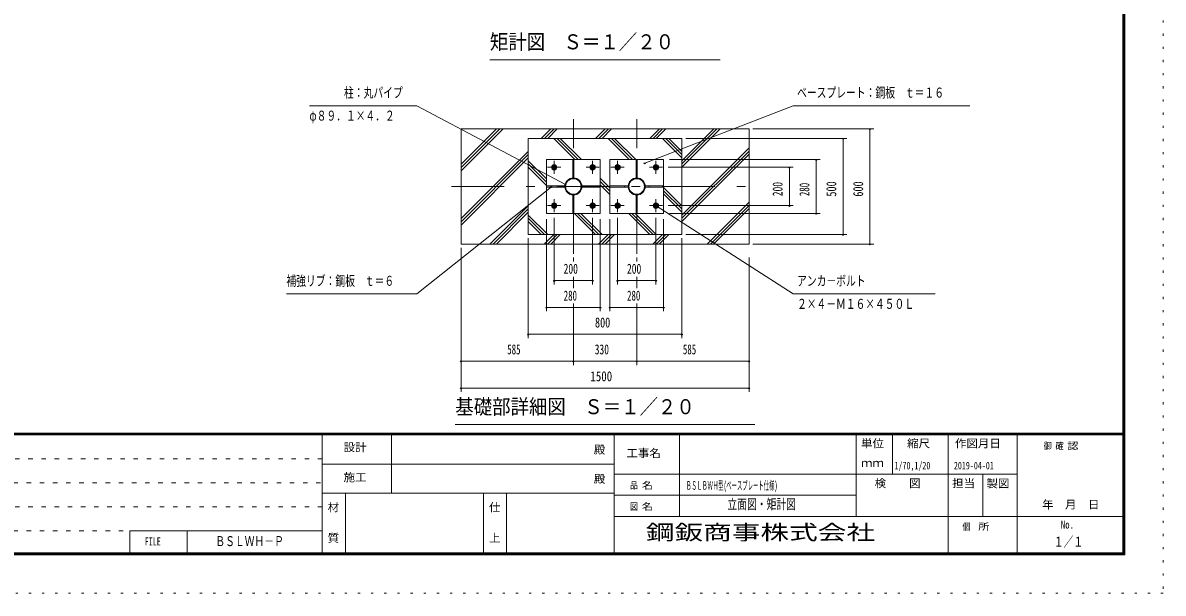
# Model space of a CAD drawing. Units: millimetres, scale not verified, with parts at other scales. Extents: x -31545 to 31552, y -14700 to 14700.
# Drawn here: x 10762 to 31552, y -14700 to -4305 of the extents above; entities that cross this region are included whole.
import ezdxf
from ezdxf.enums import TextEntityAlignment as Align

# ---------------------------------------------------------------- set-up
doc = ezdxf.new("R2010")
doc.units = ezdxf.units.MM
doc.header["$LTSCALE"] = 80
for name, pattern in [('USER1', [3, 1, -2]), ('USER3', [24, 12, -5, 2, -5]), ('USER4', [3, 0.5, -2.5])]:
    doc.linetypes.add(name, pattern=pattern)
doc.layers.add('0-1_0-F1TEXT', color=7, linetype='Continuous')
doc.layers.add('0-E_2-5DIM', color=7, linetype='Continuous')
for name, color, linetype, lineweight in [('0-6_2-02BOLD', 7, 'Continuous', 18), ('0-8_2-22CENTER', 3, 'USER3', 18), ('0-9_2-42THIN', 4, 'Continuous', 18), ('0-A_2-52DIM', 3, 'Continuous', 18), ('0-B_2-62HATCH', 2, 'Continuous', 18), ('0-C_F-F1PAPER', 5, 'Continuous', 18), ('0-D_F-E_J_ADD', 5, 'USER4', 18)]:
    doc.layers.add(name, color=color, linetype=linetype, lineweight=lineweight)
doc.styles.add('ＭＳ ゴシック', font='')
doc.styles.get('ＭＳ ゴシック').set_extended_font_data('MS Gothic')

msp = doc.modelspace()

# ---------------------------------------------------------------- linework, layer by layer
at = {"layer": '0-6_2-02BOLD'}
for p, q in [((20788.91, -7061.17), (20809.91, -7061.17)), ((21943.91, -7061.17), (21964.91, -7061.17)), ((20573.49, -7297.59), (20573.49, -7276.6)), ((21025.33, -7276.6), (21025.33, -7297.59)), ((21728.49, -7297.59), (21728.49, -7276.6)), ((22180.34, -7276.6), (22180.34, -7297.59)), ((20809.91, -7513.02), (20788.91, -7513.02)), ((21964.91, -7513.02), (21943.91, -7513.02))]:
    msp.add_line(p, q, dxfattribs=at)
for points in [[(24001.91, -8337.1), (18751.91, -8337.1), (18751.91, -6237.09), (24001.91, -6237.09)], [(22776.91, -8162.1), (19976.91, -8162.1), (19976.91, -6412.1), (22776.91, -6412.1)], [(21289.42, -7777.1), (21289.42, -6797.1), (20309.42, -6797.1), (20309.42, -7777.1)], [(20788.91, -7131.17), (20788.91, -6798.67), (20809.91, -6798.67), (20809.91, -7131.17)], [(22444.41, -7777.1), (22444.41, -6797.1), (21464.41, -6797.1), (21464.41, -7777.1)], [(21943.91, -7131.17), (21943.91, -6798.67), (21964.91, -6798.67), (21964.91, -7131.17)], [(20466.59, -6966.85), (20483.77, -6937.1), (20466.59, -6907.35), (20432.23, -6907.35), (20415.06, -6937.1), (20432.23, -6966.85)], [(21132.23, -6966.85), (21115.05, -6937.1), (21132.23, -6907.35), (21166.59, -6907.35), (21183.76, -6937.1), (21166.59, -6966.85)], [(21587.23, -6966.85), (21570.06, -6937.1), (21587.23, -6907.35), (21621.59, -6907.35), (21638.77, -6937.1), (21621.59, -6966.85)], [(22287.23, -6966.85), (22321.58, -6966.85), (22338.77, -6937.1), (22321.58, -6907.35), (22287.23, -6907.35), (22270.06, -6937.1)], [(20643.49, -7297.59), (20310.99, -7297.59), (20310.99, -7276.6), (20643.49, -7276.6)], [(20809.91, -7775.52), (20809.91, -7443.02), (20788.91, -7443.02), (20788.91, -7775.52)], [(20955.34, -7276.6), (21287.83, -7276.6), (21287.83, -7297.59), (20955.34, -7297.59)], [(21798.49, -7297.59), (21465.99, -7297.59), (21465.99, -7276.6), (21798.49, -7276.6)], [(21964.91, -7775.52), (21964.91, -7443.02), (21943.91, -7443.02), (21943.91, -7775.52)], [(22110.33, -7276.6), (22110.33, -7297.59), (22442.84, -7297.59), (22442.84, -7276.6)], [(20466.59, -7607.34), (20483.77, -7637.1), (20466.59, -7666.85), (20432.23, -7666.85), (20415.06, -7637.1), (20432.23, -7607.34)], [(21166.59, -7666.85), (21132.23, -7666.85), (21115.05, -7637.1), (21132.23, -7607.34), (21166.59, -7607.34), (21183.76, -7637.1)], [(21621.59, -7666.85), (21587.23, -7666.85), (21570.06, -7637.1), (21587.23, -7607.34), (21621.59, -7607.34), (21638.77, -7637.1)], [(22287.23, -7607.34), (22270.06, -7637.1), (22287.23, -7666.85), (22321.58, -7666.85), (22338.77, -7637.1), (22321.58, -7607.34)]]:
    msp.add_lwpolyline(points, close=True, dxfattribs=at)
for centre, radius in [((20449.42, -6937.1), 49), ((20449.42, -6937.1), 37.62), ((20449.42, -6937.1), 28.88), ((20449.42, -6937.1), 21), ((21149.41, -6937.1), 49), ((21149.41, -6937.1), 37.62), ((21149.41, -6937.1), 28.88), ((21149.41, -6937.1), 21), ((21604.42, -6937.1), 49), ((21604.42, -6937.1), 37.62), ((21604.42, -6937.1), 28.88), ((21604.42, -6937.1), 21), ((22304.41, -6937.1), 49), ((22304.41, -6937.1), 37.62), ((22304.41, -6937.1), 28.88), ((22304.41, -6937.1), 21), ((20799.42, -7287.1), 155.93), ((20799.42, -7287.1), 141.22), ((21954.4, -7287.1), 155.93), ((21954.4, -7287.1), 141.22), ((20449.42, -7637.1), 49), ((20449.42, -7637.1), 37.62), ((20449.42, -7637.1), 28.88), ((20449.42, -7637.1), 21), ((21149.41, -7637.1), 49), ((21149.41, -7637.1), 37.62), ((21149.41, -7637.1), 28.88), ((21149.41, -7637.1), 21), ((21604.42, -7637.1), 49), ((21604.42, -7637.1), 37.62), ((21604.42, -7637.1), 28.88), ((21604.42, -7637.1), 21), ((22304.41, -7637.1), 49), ((22304.41, -7637.1), 37.62), ((22304.41, -7637.1), 28.88), ((22304.41, -7637.1), 21)]:
    msp.add_circle(centre, radius, dxfattribs=at)
at = {"layer": '0-8_2-22CENTER'}
for p, q in [((20799.42, -8512.1), (20799.42, -6062.09)), ((21954.4, -8512.1), (21954.4, -6062.1)), ((20449.42, -6817.59), (20449.42, -7056.6)), ((21149.41, -7056.6), (21149.41, -6817.59)), ((21604.42, -6817.59), (21604.42, -7056.6)), ((22304.41, -7056.6), (22304.41, -6817.59)), ((20568.92, -6937.1), (20329.91, -6937.1)), ((21268.91, -6937.1), (21029.91, -6937.1)), ((21723.92, -6937.1), (21484.91, -6937.1)), ((22423.91, -6937.1), (22184.9, -6937.1)), ((18576.91, -7287.1), (24176.91, -7287.1)), ((20568.92, -7637.1), (20329.91, -7637.1)), ((20449.42, -7756.6), (20449.42, -7517.59)), ((21268.91, -7637.1), (21029.91, -7637.1)), ((21149.41, -7517.59), (21149.41, -7756.6)), ((21484.91, -7637.1), (21723.92, -7637.1)), ((21604.42, -7517.59), (21604.42, -7756.6)), ((22423.91, -7637.1), (22184.9, -7637.1)), ((22304.41, -7756.6), (22304.41, -7517.59))]:
    msp.add_line(p, q, dxfattribs=at)
at = {"layer": '0-9_2-42THIN'}
for centre in [(20449.42, -6937.1), (21149.41, -6937.1), (21604.42, -6937.1), (22304.41, -6937.1), (20449.42, -7637.1), (21149.41, -7637.1), (21604.42, -7637.1), (22304.41, -7637.1)]:
    msp.add_circle(centre, 15.75, dxfattribs=at)
at = {"layer": '0-A_2-52DIM'}
for p, q in [((23476.9, -4977.1), (19276.92, -4977.1)), ((15986.91, -5817.1), (17946.91, -5817.1)), ((17946.91, -5817.1), (20654.57, -7251.66)), ((22099.65, -6860.49), (24806.91, -5817.1)), ((24806.91, -5817.1), (28026.91, -5817.1)), ((25786.91, -6412.1), (22846.91, -6412.1)), ((26276.91, -6237.09), (24071.92, -6237.09)), ((25730.9, -6412.1), (25702.9, -6412.1)), ((25716.9, -8162.1), (25716.9, -6412.1)), ((26220.91, -6237.09), (26192.91, -6237.09)), ((26206.91, -6237.09), (26206.91, -8337.1)), ((22113.65, -6860.49), (22085.65, -6860.49)), ((22549.41, -6797.1), (25296.91, -6797.1)), ((25240.91, -6797.1), (25212.91, -6797.1)), ((25226.91, -6797.1), (25226.91, -7777.1)), ((24806.91, -6937.1), (22528.92, -6937.1)), ((24750.91, -6937.1), (24722.91, -6937.1)), ((24736.91, -6937.1), (24736.91, -7637.1)), ((20668.57, -7251.66), (20640.57, -7251.66)), ((20411.48, -7292.22), (20383.48, -7292.22)), ((22325.42, -7643.06), (22297.42, -7643.06)), ((24806.91, -7637.1), (22528.92, -7637.1)), ((24750.91, -7637.1), (24722.91, -7637.1)), ((20309.42, -7882.1), (20309.42, -9562.1)), ((20449.42, -9072.1), (20449.42, -7861.6)), ((21149.41, -7861.6), (21149.41, -9072.1)), ((21289.42, -9562.1), (21289.42, -7882.1)), ((21464.41, -9562.1), (21464.41, -7882.1)), ((21604.42, -7861.6), (21604.42, -9072.1)), ((22304.41, -9072.1), (22304.41, -7861.6)), ((22444.41, -7882.1), (22444.41, -9562.1)), ((25296.91, -7777.1), (22549.41, -7777.1)), ((25240.91, -7777.1), (25212.91, -7777.1)), ((19976.91, -8232.09), (19976.91, -10052.1)), ((22776.91, -10052.1), (22776.91, -8232.09)), ((22846.91, -8162.1), (25786.91, -8162.1)), ((25730.9, -8162.1), (25702.9, -8162.1)), ((18751.91, -11032.09), (18751.91, -8407.1)), ((26276.91, -8337.1), (24071.92, -8337.1)), ((26220.91, -8337.1), (26192.91, -8337.1)), ((20799.42, -8582.1), (20799.42, -8654.22)), ((21954.4, -8654.22), (21954.4, -8582.1)), ((24001.91, -8582.1), (24001.91, -11032.1)), ((20799.42, -8932.1), (20799.42, -9142.47)), ((21954.4, -9142.47), (21954.4, -8932.1)), ((20463.42, -9002.09), (20435.42, -9002.09)), ((21149.41, -9002.09), (20449.42, -9002.09)), ((21163.41, -9002.09), (21135.41, -9002.09)), ((21618.42, -9002.09), (21590.42, -9002.09)), ((21604.42, -9002.09), (22304.41, -9002.09)), ((22318.41, -9002.09), (22290.41, -9002.09)), ((20323.42, -9492.1), (20295.42, -9492.1)), ((20309.42, -9492.1), (21289.42, -9492.1)), ((20799.42, -9422.1), (20799.42, -10542.1)), ((21303.42, -9492.1), (21275.42, -9492.1)), ((21478.4, -9492.1), (21450.4, -9492.1)), ((22444.41, -9492.1), (21464.41, -9492.1)), ((21954.4, -10542.1), (21954.4, -9422.1)), ((22458.41, -9492.1), (22430.41, -9492.1)), ((19990.91, -9982.09), (19962.91, -9982.09)), ((19976.91, -9982.09), (22776.91, -9982.09)), ((22790.91, -9982.09), (22762.91, -9982.09)), ((18765.91, -10472.1), (18737.91, -10472.1)), ((24001.91, -10472.1), (18751.91, -10472.1)), ((20813.42, -10472.1), (20785.42, -10472.1)), ((21968.4, -10472.1), (21940.4, -10472.1)), ((24015.91, -10472.1), (23987.91, -10472.1)), ((18765.91, -10962.1), (18737.91, -10962.1)), ((24001.91, -10962.1), (18751.91, -10962.1)), ((24015.91, -10962.1), (23987.91, -10962.1)), ((18646.91, -11627.1), (24106.91, -11627.1))]:
    msp.add_line(p, q, dxfattribs=at)
for points in [[(20397.48, -7292.22), (17946.91, -9247.1), (15566.91, -9247.1)], [(22311.42, -7643.06), (24806.92, -9247.1), (27396.92, -9247.1)]]:
    msp.add_lwpolyline(points, dxfattribs=at)
for centre in [(25716.9, -6412.1), (26206.91, -6237.09), (22099.65, -6860.49), (25226.91, -6797.1), (24736.91, -6937.1), (20654.57, -7251.66), (20397.48, -7292.22), (22311.42, -7643.06), (24736.91, -7637.1), (25226.91, -7777.1), (25716.9, -8162.1), (26206.91, -8337.1), (20449.42, -9002.09), (21149.41, -9002.09), (21604.42, -9002.09), (22304.41, -9002.09), (20309.42, -9492.1), (21289.42, -9492.1), (21464.4, -9492.1), (22444.41, -9492.1), (19976.91, -9982.09), (22776.91, -9982.09), (18751.91, -10472.1), (20799.42, -10472.1), (21954.4, -10472.1), (24001.91, -10472.1), (18751.91, -10962.1), (24001.91, -10962.1)]:
    msp.add_arc(centre, 14, 180, 0, dxfattribs=at)
at = {"layer": '0-B_2-62HATCH'}
for p, q in [((19516.46, -6237.09), (18751.91, -7001.65)), ((18751.91, -6942.25), (19457.06, -6237.09)), ((19397.68, -6237.09), (18751.91, -6882.85)), ((20212.61, -6412.1), (20387.62, -6237.09)), ((20447.02, -6237.09), (20272.02, -6412.1)), ((20331.41, -6412.1), (20506.41, -6237.09)), ((20442.51, -6412.1), (20827.52, -6797.1)), ((20886.9, -6797.1), (20501.91, -6412.1)), ((20561.31, -6412.1), (20946.3, -6797.1)), ((21202.56, -6412.1), (21377.57, -6237.09)), ((21436.96, -6237.09), (21261.96, -6412.1)), ((21321.36, -6412.1), (21496.36, -6237.09)), ((21817.46, -6797.1), (21432.46, -6412.1)), ((21491.86, -6412.1), (21876.85, -6797.1)), ((21551.25, -6412.1), (21936.26, -6797.1)), ((22192.51, -6412.1), (22367.51, -6237.09)), ((22426.91, -6237.09), (22251.91, -6412.1)), ((22311.31, -6412.1), (22486.31, -6237.09)), ((22422.42, -6412.1), (22776.91, -6766.6)), ((22481.81, -6412.1), (22776.91, -6707.2)), ((22776.91, -6647.8), (22541.2, -6412.1)), ((22776.91, -6817.65), (23357.47, -6237.09)), ((23416.86, -6237.09), (22776.91, -6877.04)), ((22776.91, -6936.44), (23476.26, -6237.09)), ((18751.91, -7872.8), (19976.91, -6647.8)), ((24001.91, -6582.6), (22776.91, -7807.6)), ((22776.91, -7866.99), (24001.91, -6642)), ((19976.91, -6707.2), (18751.91, -7932.2)), ((18751.91, -7991.6), (19976.91, -6766.6)), ((19976.91, -6817.65), (20309.42, -7150.15)), ((24001.91, -6701.39), (22776.91, -7926.39)), ((20309.42, -7209.55), (19976.91, -6877.05)), ((19976.91, -6936.44), (20309.42, -7268.94)), ((21287.83, -7138.62), (21464.41, -7315.2)), ((21464.41, -7374.6), (21287.83, -7198.02)), ((21287.83, -7257.42), (21464.41, -7434)), ((22776.91, -7637.75), (22444.41, -7305.25)), ((22444.41, -7364.65), (22776.91, -7697.15)), ((22776.91, -7756.55), (22444.41, -7424.05)), ((19976.91, -7637.75), (19277.56, -8337.1)), ((23237.37, -8337.1), (24001.91, -7572.55)), ((24001.91, -7631.94), (23296.76, -8337.1)), ((23356.16, -8337.1), (24001.91, -7691.34)), ((19336.96, -8337.1), (19976.91, -7697.15)), ((19976.91, -7756.55), (19396.36, -8337.1)), ((20331.41, -8162.1), (19976.91, -7807.6)), ((20272.02, -8162.1), (19976.91, -7866.99)), ((21202.57, -8162.1), (20817.56, -7777.1)), ((21261.97, -8162.1), (20876.96, -7777.1)), ((20936.36, -7777.1), (21321.36, -8162.1)), ((22192.51, -8162.1), (21807.51, -7777.1)), ((21866.91, -7777.1), (22251.91, -8162.1)), ((22311.31, -8162.1), (21926.3, -7777.1)), ((19976.91, -7926.39), (20212.61, -8162.1)), ((20442.52, -8162.1), (20267.51, -8337.1)), ((20326.92, -8337.1), (20501.91, -8162.1)), ((20561.31, -8162.1), (20386.3, -8337.1)), ((21432.46, -8162.1), (21257.46, -8337.1)), ((21316.86, -8337.1), (21491.86, -8162.1)), ((21551.25, -8162.1), (21376.26, -8337.1)), ((22422.42, -8162.1), (22247.41, -8337.1)), ((22306.81, -8337.1), (22481.8, -8162.1)), ((22541.2, -8162.1), (22366.21, -8337.1))]:
    msp.add_line(p, q, dxfattribs=at)
at = {"layer": '0-C_F-F1PAPER'}
for p, q in [((30817.03, -11781), (-9292.96, -11781)), ((-9292.96, -11784.5), (30817.03, -11784.5)), ((30817.03, -11788), (-9292.96, -11788)), ((-9292.96, -11791.5), (30817.03, -11791.5)), ((30817.03, -11795), (-9292.96, -11795)), ((-9292.96, -11798.5), (30817.03, -11798.5)), ((30817.03, -11802), (-9292.96, -11802)), ((-9292.96, -11805.5), (30817.03, -11805.5)), ((30817.03, -11809), (-9292.96, -11809)), ((-9292.96, -11812.5), (30817.03, -11812.5)), ((30817.03, -11816), (-9292.96, -11816)), ((16222.04, -14000), (16222.04, -11816)), ((17482.04, -11816), (17482.04, -12880)), ((21542.04, -11816), (21542.04, -14000)), ((22732.04, -13300), (22732.04, -11816)), ((25952.04, -13300), (25952.04, -11816)), ((26617.04, -11816), (26617.04, -12530)), ((27632.04, -14000), (27632.04, -11816)), ((28892.04, -14000), (28892.04, -11816)), ((21542.04, -12348), (16222.04, -12348)), ((28892.04, -12530), (21542.04, -12530)), ((28262.03, -12530), (28262.03, -13300)), ((16222.04, -12880), (21542.04, -12880)), ((16642.04, -12880), (16642.04, -14000)), ((19162.04, -14000), (19162.04, -12880)), ((19582.03, -12880), (19582.03, -14000)), ((21542.04, -12915), (25952.04, -12915)), ((21542.04, -13300), (30852.03, -13300)), ((12710.84, -13563.2), (16222.04, -13563.2)), ((12710.84, -13563.2), (12710.84, -14000)), ((13760.84, -14000), (13760.84, -13563.2))]:
    msp.add_line(p, q, dxfattribs=at)
at = {"layer": '0-C_F-F1PAPER', "color": 6, "linetype": 'USER1'}
for p, q in [((16222.04, -12252.8), (-9327.96, -12252.8)), ((-9327.96, -12689.6), (16222.04, -12689.6)), ((16222.04, -13126.4), (-9327.96, -13126.4)), ((-9327.96, -13563.2), (12710.84, -13563.2))]:
    msp.add_line(p, q, dxfattribs=at)
at = {"layer": '0-C_F-F1PAPER'}
for points in [[(30852.03, -14000), (-9327.96, -14000), (-9327.96, 14140), (30852.03, 14140)], [(30848.53, -13996.5), (30848.53, 14136.5), (-9324.46, 14136.5), (-9324.46, -13996.5)], [(30845.03, -13993), (30845.03, 14133), (-9320.96, 14133), (-9320.96, -13993)], [(30841.53, -13989.5), (-9317.46, -13989.5), (-9317.46, 14129.5), (30841.53, 14129.5)], [(30838.03, -13986), (30838.03, 14126), (-9313.96, 14126), (-9313.96, -13986)], [(30834.53, -13982.5), (-9310.46, -13982.5), (-9310.46, 14122.5), (30834.53, 14122.5)], [(30831.03, -13979), (30831.03, 14119), (-9306.96, 14119), (-9306.96, -13979)], [(30827.54, -13975.5), (-9303.46, -13975.5), (-9303.46, 14115.5), (30827.54, 14115.5)], [(30824.03, -13972), (-9299.96, -13972), (-9299.96, 14112), (30824.03, 14112)], [(30820.53, -13968.5), (-9296.46, -13968.5), (-9296.46, 14108.5), (30820.53, 14108.5)], [(30817.03, -13965), (30817.03, 14105), (-9292.96, 14105), (-9292.96, -13965)]]:
    msp.add_lwpolyline(points, close=True, dxfattribs=at)
at = {"layer": '0-D_F-E_J_ADD'}
msp.add_lwpolyline([(31552.03, -14700), (-10027.97, -14700), (-10027.97, 14700), (31552.03, 14700)], close=True, dxfattribs=at)

# ---------------------------------------------------------------- texts
at = {"layer": '0-1_0-F1TEXT', "style": 'ＭＳ ゴシック'}
for s, height, width, p in [('1/70,1/20', 136.8, 0.65, (26653.69, -12483.38)), ('2019-04-01', 136.8, 0.65, (27737.03, -12483.38)), ('ＢＳＬＢＷＨ型(', 155, 0.45, (22854.54, -12862.5)), ('ベースプレート仕様)', 155, 0.45, (23585.47, -12862.5)), ('立面図・矩計図', 182.3, 0.7, (23607.04, -13222.63)), ('ＢＳＬＷＨ－Ｐ', 182.3, 0.7, (14271.26, -13896.73)), ('１／１', 182.3, 0.7, (29557.03, -13908.29))]:
    msp.add_text(s, height=height, dxfattribs=dict(at, width=width)).set_placement(p, align=Align.BOTTOM_LEFT)
at = {"layer": '0-A_2-52DIM', "color": 7, "style": 'ＭＳ ゴシック'}
for s, height, width, p in [('矩計図\u3000Ｓ＝１／２０', 273.5, 0.9, (19276.92, -4869.79)), ('柱：丸パイプ', 182.3, 0.7, (16616.92, -5722.23)), ('ベースプレート：鋼板\u3000ｔ＝１６', 182.3, 0.7, (24876.91, -5722.23)), ('φ８９．１×４．２', 182.3, 0.7, (15986.91, -6142.23)), ('200', 182.3, 0.7, (20621.24, -8932.1)), ('200', 182.3, 0.7, (21776.25, -8932.1)), ('補強リブ：鋼板\u3000ｔ＝６', 182.3, 0.7, (15566.91, -9152.23)), ('アンカ－ボルト', 182.3, 0.7, (24876.91, -9152.23)), ('280', 182.3, 0.65, (20623.09, -9422.1)), ('280', 182.3, 0.65, (21778.09, -9422.1)), ('２×４－Ｍ１６×４５０Ｌ', 182.3, 0.7, (24876.91, -9572.23)), ('800', 182.3, 0.75, (21192.94, -9912.09)), ('585', 182.3, 0.65, (19593.81, -10402.1)), ('330', 182.3, 0.7, (21188.15, -10402.1)), ('585', 182.3, 0.65, (22796.31, -10402.1)), ('1500', 182.3, 0.8, (21109.54, -10892.1)), ('基礎部詳細図\u3000Ｓ＝１／２０', 273.5, 0.9, (18646.91, -11519.79))]:
    msp.add_text(s, height=height, dxfattribs=dict(at, width=width)).set_placement(p, align=Align.BOTTOM_LEFT)
for s, width, p in [('200', 0.7, (24666.91, -7465.26)), ('280', 0.65, (25156.91, -7463.42)), ('500', 0.75, (25646.91, -7472.52)), ('600', 0.75, (26136.91, -7473.1))]:
    msp.add_text(s, height=182.3, rotation=90, dxfattribs=dict(at, width=width)).set_placement(p, align=Align.BOTTOM_LEFT)
at = {"layer": '0-C_F-F1PAPER', "color": 7, "style": 'ＭＳ ゴシック'}
for s, height, width, p in [('設計', 145.9, 1.05, (16610.54, -12157.36)), ('殿', 145.9, 1.05, (21171.04, -12202.1)), ('工事名', 145.9, 1.05, (21766.04, -12265.1)), ('単位', 145.9, 1.05, (26043.04, -12086.6)), ('縮尺', 145.9, 1.05, (26883.04, -12086.6)), ('作図月日', 145.9, 1.05, (27756.49, -12088.03)), ('御 ', 124, 0.85, (29371.89, -12116.2)), ('確 ', 124, 0.85, (29588.03, -12116.2)), ('認', 124, 1.2, (29804.17, -12116.2)), ('ｍｍ', 145.9, 1.05, (26043.04, -12443.6)), ('施工', 145.9, 1.05, (16610.54, -12706.1)), ('殿', 145.9, 1.05, (21171.04, -12734.1)), ('品 ', 124, 0.85, (21830.79, -12834.5)), ('名', 124, 1.2, (22046.93, -12834.5)), ('検\u3000\u3000図', 145.9, 1.05, (26291.54, -12814.6)), ('担当', 145.9, 1.05, (27705.54, -12814.6)), ('製図', 145.9, 1.05, (28329.91, -12818.04)), ('材', 145.9, 1.05, (16320.04, -13252.1)), ('仕', 145.9, 1.05, (19260.04, -13252.1)), ('図 ', 124, 0.85, (21830.79, -13219.5)), ('名', 124, 1.2, (22046.93, -13219.5)), ('\u3000年\u3000月\u3000日', 145.9, 1.05, (29135.27, -13202.3)), ('個  ', 124, 0.85, (27891.04, -13587)), ('所', 124, 1.2, (28179.22, -13587)), ('No.', 145.9, 0.8, (29686.54, -13567.1)), ('FILE', 145.9, 0.7, (12985.59, -13873.7)), ('質', 145.9, 1.05, (16320.04, -13812.1)), ('上', 145.9, 1.05, (19260.04, -13812.1))]:
    msp.add_text(s, height=height, dxfattribs=dict(at, width=width)).set_placement(p, align=Align.BOTTOM_LEFT)
at = {"layer": '0-E_2-5DIM', "style": 'ＭＳ ゴシック', "width": 1.4}
msp.add_text('鋼鈑商事株式会社', height=273.5, dxfattribs=at).set_placement((22120.54, -13808.88), align=Align.BOTTOM_LEFT)

doc.saveas('drawing.dxf')
